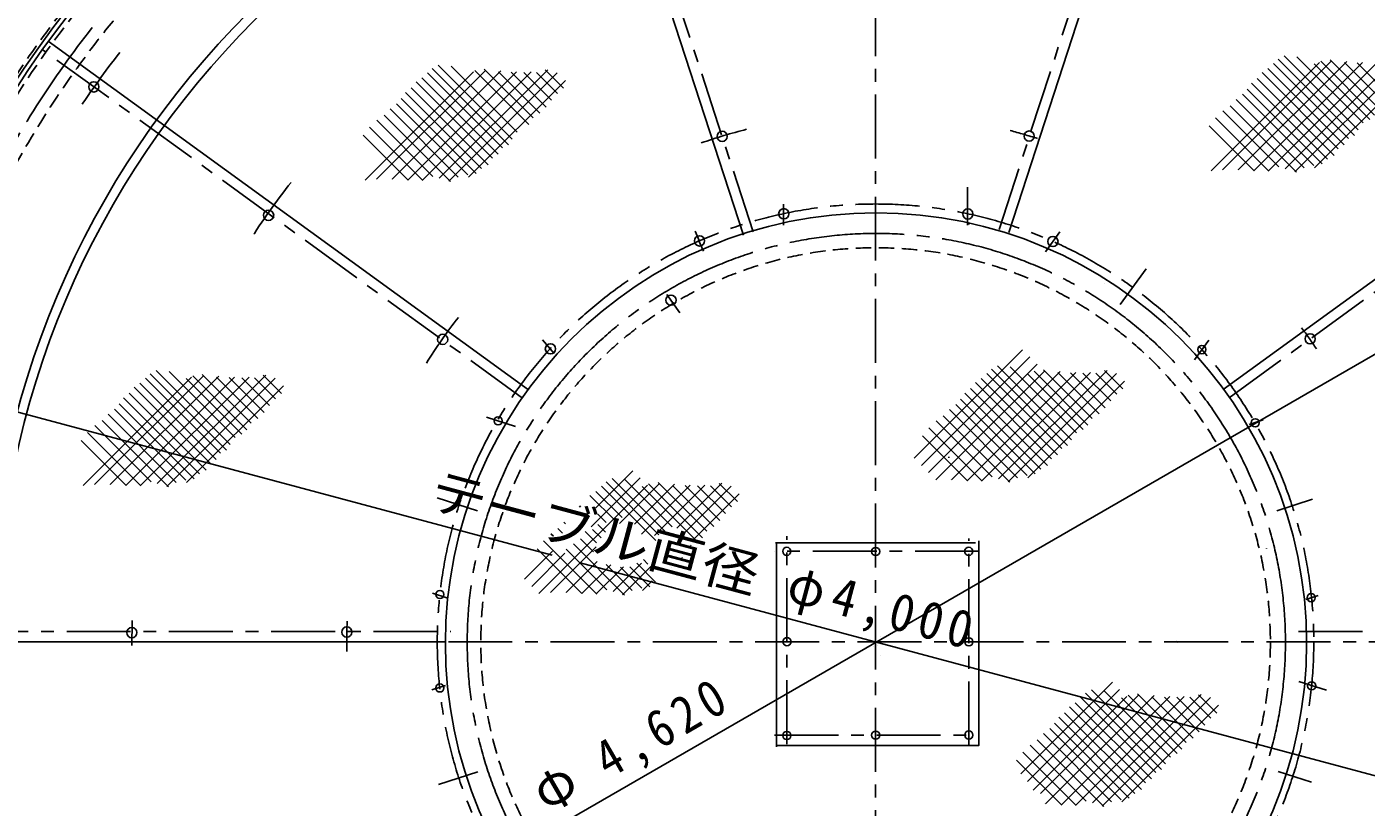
# Model space of a CAD drawing. Units: millimetres, scale not verified. Extents: x -4852 to 4898, y -3473 to 3427.
# Drawn here: x -2842 to -223, y 187 to 1714 of the extents above; entities that cross this region are included whole.
import ezdxf
from ezdxf.enums import TextEntityAlignment as Align

# ---------------------------------------------------------------- set-up
doc = ezdxf.new("R2010")
doc.units = ezdxf.units.MM
doc.header["$LTSCALE"] = 25
for name, pattern in [('CHAIN1', [8, 5, -1, 1, -1]), ('CHAIN2', [12, 9, -1, 1, -1]), ('DASHED1', [1.8, 1.2, -0.6])]:
    doc.linetypes.add(name, pattern=pattern)
doc.layers.add('0-0', color=7, linetype='Continuous')
doc.styles.add('ＭＳ ゴシック', font='')
doc.styles.get('ＭＳ ゴシック').set_extended_font_data('MS Gothic')

msp = doc.modelspace()

# ---------------------------------------------------------------- linework, layer by layer
at = {"layer": '0-0', "linetype": 'CHAIN1'}
for p, q in [((-1182.02, 2781.55), (-1182.02, -3078.77)), ((-1421.48, 1312.71), (-1780.82, 2418.63)), ((-940.61, 1317.53), (-582.87, 2418.54)), ((-1872.7, 987.85), (-2811.59, 1670)), ((-490.58, 988.09), (447.98, 1670)), ((-999.88, 1327.5), (-999.88, 1330.45)), ((-1943.15, 950.49), (-1886.27, 932.01)), ((-451.72, 935.99), (-424.12, 944.96)), ((-441.24, 939.4), (-448.72, 936.97)), ((-1960.33, 766.81), (-2039.34, 792.48)), ((-397.49, 767.41), (-327.44, 790.17)), ((-1355.73, 310.6), (-1355.73, 717.71)), ((-999.88, 308.08), (-999.88, 713.05)), ((-979.88, 688.08), (-1379.88, 688.08)), ((-2048.38, 606.16), (-2020.43, 597.08)), ((-340.47, 593.61), (-316.81, 601.3)), ((-330, 597.02), (-337.47, 594.59)), ((-3163.87, 531.12), (-2012.82, 531.12)), ((-354.97, 531.12), (776.94, 531.12)), ((-3617.47, 511.12), (1271.63, 511.12)), ((-1180.85, 510.07), (-1181.06, 510.48)), ((-593.79, 511.31), (-591.07, 510.42)), ((-2049.54, 416.83), (-2023.07, 425.43)), ((-354.32, 433.5), (-300.22, 415.92)), ((-1379.88, 328.08), (-979.88, 328.08)), ((-1959.95, 256.68), (-2037.03, 231.63)), ((-394.75, 257.37), (-329.75, 236.25))]:
    msp.add_line(p, q, dxfattribs=at)
at = {"layer": '0-0'}
for p, q in [((-1440.51, 1306.53), (-1799.84, 2412.45)), ((-921.58, 1311.35), (-563.84, 2412.35)), ((-1860.95, 1004.03), (-2799.84, 1686.18)), ((-502.33, 1004.27), (436.23, 1686.18)), ((-394.94, 1650.83), (-245.82, 1501.71)), ((-383.19, 1657.55), (-238.26, 1512.62)), ((-358.01, 1655.31), (-228.75, 1526.05)), ((-2180.38, 1413.83), (-1968.25, 1625.96)), ((-2157.88, 1415.87), (-1945.75, 1628)), ((-2127.2, 1415.87), (-1915.07, 1628)), ((-2096.52, 1413.83), (-1884.38, 1625.96)), ((-2067.88, 1413.83), (-1855.75, 1625.96)), ((-2058.16, 1624.06), (-1911.56, 1477.45)), ((-2049.21, 1632.45), (-1900.08, 1483.33)), ((-2037.46, 1639.17), (-1892.53, 1494.24)), ((-2035.15, 1417.92), (-1823.02, 1630.05)), ((-2012.28, 1636.93), (-1883.02, 1507.67)), ((-1965.83, 1628.54), (-1860.36, 1523.06)), ((-1947.37, 1631.33), (-1851.96, 1535.93)), ((-1919.39, 1625.74), (-1838.53, 1544.88)), ((-1894.77, 1625.18), (-1826.5, 1556.91)), ((-1870.15, 1624.62), (-1815.87, 1570.34)), ((-1844.97, 1624.62), (-1803.84, 1583.49)), ((-1828.18, 1629.65), (-1792.37, 1593.84)), ((-526.11, 1432.21), (-313.98, 1644.34)), ((-503.61, 1434.25), (-291.48, 1646.38)), ((-472.93, 1434.25), (-260.8, 1646.38)), ((-442.25, 1432.21), (-230.12, 1644.34)), ((-426.28, 1624.53), (-277.15, 1475.41)), ((-415.09, 1632.37), (-265.96, 1483.24)), ((-413.61, 1432.21), (-201.48, 1644.34)), ((-403.9, 1642.44), (-257.29, 1495.83)), ((-380.89, 1436.3), (-168.75, 1648.43)), ((-362.48, 1430.16), (-150.34, 1642.29)), ((-324.44, 1641.88), (-215.6, 1533.04)), ((-323.61, 1438.34), (-134.4, 1627.55)), ((-311.57, 1646.92), (-206.09, 1541.44)), ((-293.1, 1649.71), (-197.69, 1554.31)), ((-265.12, 1644.12), (-184.27, 1563.26)), ((-240.5, 1643.56), (-172.23, 1575.29)), ((-2080.55, 1606.15), (-1931.42, 1457.03)), ((-2069.35, 1613.99), (-1920.23, 1464.86)), ((-2016.74, 1411.78), (-1804.61, 1623.91)), ((-1977.88, 1419.96), (-1788.67, 1609.17)), ((-446.98, 1603.83), (-298.14, 1454.98)), ((-435.79, 1612.78), (-285.55, 1462.54)), ((-2109.64, 1573.7), (-1963.32, 1427.37)), ((-2101.25, 1585.45), (-1952.4, 1436.6)), ((-2090.06, 1594.4), (-1939.81, 1444.16)), ((-477.2, 1571.93), (-343.74, 1438.48)), ((-464.33, 1582.01), (-325, 1442.67)), ((-455.38, 1592.08), (-309.05, 1445.75)), ((-2131.47, 1553.55), (-1998.01, 1420.1)), ((-2118.6, 1563.63), (-1979.26, 1424.29)), ((-393.26, 1439.88), (-502.94, 1549.55)), ((-488.95, 1559.62), (-358.85, 1429.52)), ((-2047.53, 1421.5), (-2157.21, 1531.17)), ((-2143.22, 1541.24), (-2013.12, 1411.14)), ((-441.95, 1432.6), (-529.52, 1520.17)), ((-412.85, 1431.48), (-517.21, 1535.84)), ((-2096.21, 1414.22), (-2183.79, 1501.79)), ((-2067.12, 1413.1), (-2171.48, 1517.46)), ((-2129.24, 1415.87), (-2129.22, 1415.89)), ((-474.98, 1434.25), (-474.95, 1434.27)), ((-1002.02, 1400.13), (-1002.02, 1325.86)), ((-1362.02, 1366.81), (-1362.02, 1325.86)), ((-1527.3, 1295.92), (-1534.89, 1314.49)), ((-821.69, 1312.81), (-849.78, 1274.14)), ((-1528.14, 1296.77), (-1518.86, 1274.82)), ((-1528.14, 1294.23), (-1528.14, 1295.92)), ((-703.62, 1171.11), (-653.09, 1240.66)), ((-733.48, 1211), (-733.54, 1210.9)), ((-1590.4, 1190.12), (-1564.56, 1154.16)), ((-1833.65, 1101.81), (-1810.87, 1074.81)), ((-530.41, 1101.25), (-558.54, 1062.54)), ((-1106.65, 870.11), (-894.52, 1082.25)), ((-1092.51, 855.97), (-880.38, 1068.1)), ((-1078.37, 841.83), (-866.24, 1053.96)), ((-943.8, 1050.98), (-798.88, 906.06)), ((-918.62, 1048.74), (-789.36, 919.48)), ((-1814.59, 680.2), (-3113.04, 1028.12)), ((-2731.8, 816.45), (-2519.67, 1028.58)), ((-2709.3, 818.5), (-2497.17, 1030.63)), ((-2678.62, 818.5), (-2466.49, 1030.63)), ((-2647.94, 816.45), (-2435.81, 1028.58)), ((-2619.3, 816.45), (-2407.17, 1028.58)), ((-2609.58, 1026.68), (-2462.98, 880.08)), ((-2600.63, 1035.08), (-2451.51, 885.95)), ((-2588.88, 1041.79), (-2443.95, 896.86)), ((-2586.58, 820.54), (-2374.44, 1032.67)), ((-2568.17, 814.41), (-2356.03, 1026.54)), ((-2563.7, 1039.55), (-2434.44, 910.29)), ((-2530.13, 1026.12), (-2421.29, 917.29)), ((-2517.26, 1031.16), (-2411.78, 925.68)), ((-2498.79, 1033.96), (-2403.38, 938.55)), ((-2470.81, 1028.36), (-2389.95, 947.51)), ((-2446.19, 1027.8), (-2377.92, 959.54)), ((-2421.57, 1027.24), (-2367.29, 972.97)), ((-2396.39, 1027.24), (-2355.26, 986.12)), ((-2379.6, 1032.28), (-2343.79, 996.47)), ((-1064.23, 827.69), (-852.09, 1039.82)), ((-1033.54, 827.69), (-821.41, 1039.82)), ((-1002.86, 825.64), (-790.73, 1037.77)), ((-975.7, 1025.8), (-826.57, 876.68)), ((-974.23, 825.64), (-762.09, 1037.77)), ((-964.51, 1035.87), (-817.9, 889.27)), ((-955.56, 1044.27), (-806.43, 895.14)), ((-941.5, 829.73), (-729.37, 1041.87)), ((-923.09, 823.6), (-710.96, 1035.73)), ((-885.05, 1035.32), (-776.21, 926.48)), ((-872.18, 1040.35), (-766.7, 934.87)), ((-853.71, 1043.15), (-758.31, 947.74)), ((-825.74, 1037.55), (-744.88, 956.7)), ((-801.11, 1036.99), (-732.85, 968.73)), ((-776.49, 1036.43), (-722.22, 982.16)), ((-751.31, 1036.43), (-710.18, 995.31)), ((-734.53, 1041.47), (-698.71, 1005.66)), ((-2641.48, 997.03), (-2491.24, 846.78)), ((-2631.97, 1008.78), (-2482.84, 859.65)), ((-2620.78, 1016.61), (-2471.65, 867.49)), ((-2529.3, 822.59), (-2340.09, 1011.8)), ((-1007.6, 997.26), (-858.75, 848.42)), ((-996.4, 1006.22), (-846.16, 855.97)), ((-986.89, 1017.97), (-837.77, 868.84)), ((-884.23, 831.78), (-695.02, 1020.99)), ((-2661.07, 976.32), (-2514.74, 830)), ((-2652.67, 988.07), (-2503.83, 839.23)), ((-1024.94, 975.44), (-885.61, 836.11)), ((-1015.99, 985.51), (-869.66, 839.19)), ((-2694.64, 943.87), (-2564.54, 813.77)), ((-2682.89, 956.18), (-2549.43, 822.72)), ((-2670.02, 966.25), (-2530.69, 826.92)), ((-953.88, 833.31), (-1063.55, 942.99)), ((-1049.56, 953.06), (-919.46, 822.96)), ((-1037.81, 965.37), (-904.35, 831.91)), ((-2618.54, 815.73), (-2722.9, 920.09)), ((-2598.95, 824.12), (-2708.63, 933.8)), ((-973.46, 824.92), (-1077.82, 929.28)), ((-2647.64, 816.85), (-2735.21, 904.42)), ((-1002.56, 826.04), (-1090.13, 913.61)), ((-1038.84, 872.82), (-1038.84, 870.59)), ((-1729.15, 772.83), (-1656.49, 845.49)), ((-2680.67, 818.5), (-2680.64, 818.52)), ((-1840.34, 605.07), (-1628.2, 817.21)), ((-1738.19, 735.51), (-1642.35, 831.35)), ((-1718.12, 815.31), (-1611.56, 708.75)), ((-1709.17, 823.7), (-1605.64, 720.18)), ((-1697.41, 830.41), (-1594.05, 727.05)), ((-1682.53, 742.43), (-1605.7, 819.25)), ((-1672.23, 828.18), (-1579.67, 735.61)), ((-1653.28, 740.99), (-1575.02, 819.25)), ((-1640.08, 721.47), (-1544.34, 817.21)), ((-1638.66, 814.75), (-1529.82, 705.91)), ((-1625.79, 819.78), (-1520.31, 714.3)), ((-1614.38, 718.53), (-1515.7, 817.21)), ((-1607.32, 822.58), (-1511.92, 727.17)), ((-1579.35, 816.98), (-1498.49, 736.13)), ((-1570.99, 733.29), (-1482.98, 821.3)), ((-1557.85, 721.88), (-1464.57, 815.16)), ((-1554.72, 816.43), (-1486.46, 748.16)), ((-1530.1, 815.87), (-1475.83, 761.59)), ((-1504.92, 815.87), (-1463.8, 774.74)), ((-1488.14, 820.9), (-1452.32, 785.09)), ((-1035.59, 827.69), (-1035.57, 827.71)), ((-1740.5, 797.4), (-1690.82, 747.72)), ((-1729.31, 805.23), (-1677.83, 753.76)), ((-1541.53, 707.52), (-1448.63, 800.42)), ((-1769.6, 764.94), (-1764.55, 759.89)), ((-1761.21, 776.7), (-1759, 774.49)), ((-1725.16, 760.79), (-1708.72, 744.36)), ((-1791.42, 744.8), (-1788.41, 741.79)), ((-1724.98, 740.47), (-1709.94, 725.44)), ((-1727.07, 604.35), (-1831.43, 708.71)), ((-1811.95, 717.21), (-1817.16, 722.42)), ((-1803.17, 732.49), (-1794.22, 723.53)), ((-1759.18, 712.56), (-1733.42, 686.79)), ((-1750.07, 726.39), (-1727.95, 704.27)), ((-1735.5, 730.85), (-1718.75, 714.1)), ((-979.88, 704.73), (-979.88, 708.08)), ((-1868.62, 633.36), (-1813.52, 688.46)), ((-1854.48, 619.22), (-1789.39, 684.3)), ((-1756.17, 605.47), (-1843.74, 693.04)), ((-1817.84, 607.12), (-1728.36, 696.6)), ((-1707.49, 612.74), (-1786.98, 692.23)), ((-1772.98, 702.3), (-1673.07, 602.39)), ((-1543.84, 699.78), (-1542.97, 698.92)), ((-1377.61, 704.73), (-986.49, 704.73)), ((-1375.57, 305.64), (-1375.57, 703.1)), ((-1787.15, 607.12), (-1726.63, 667.65)), ((1137.59, -110.83), (-1759.67, 665.49)), ((-1756.47, 605.07), (-1699.84, 661.71)), ((-1727.84, 605.07), (-1675.1, 657.81)), ((-1709.03, 662.41), (-1657.97, 611.34)), ((-1695.11, 609.16), (-1639.89, 664.39)), ((-1680.85, 657.17), (-1639.22, 615.54)), ((-1676.7, 603.03), (-1617.63, 662.09)), ((-1662.29, 657.63), (-1623.27, 618.62)), ((-1649.07, 664.56), (-1612.36, 627.85)), ((-1636.05, 671.68), (-1627.18, 662.81)), ((-1580.31, 656.23), (-1580.19, 656.11)), ((-1561.2, 675.73), (-1560.04, 674.57)), ((-1637.84, 611.21), (-1619.2, 629.84)), ((-1789.2, 607.12), (-1789.18, 607.14)), ((-2021.7, 510.88), (-3182.08, 510.88)), ((-1183.2, 514.63), (-1183.21, 514.65)), ((-1181.72, 511.04), (-1182.08, 510.53)), ((-1181.91, 510.66), (-1181.94, 510.64)), ((-1181.88, 510.77), (-1181.83, 510.71)), ((-1181.88, 510.24), (-1181.88, 510.25)), ((-1181.8, 510.61), (-1181.77, 510.63)), ((-1181.53, 510.88), (-1181.52, 510.85)), ((-1180.89, 513.27), (-1180.89, 513.28)), ((-1177.71, 513.58), (-1177.71, 513.58)), ((-898.3, 252.69), (-719.07, 431.92)), ((-885.2, 237.51), (-704.93, 417.78)), ((-873.68, 220.75), (-690.79, 403.64)), ((-859.79, 214.18), (-668.29, 405.68)), ((-849.74, 193.55), (-637.6, 405.68)), ((-819.05, 191.51), (-606.92, 403.64)), ((-790.42, 191.51), (-578.29, 403.64)), ((-780.7, 401.74), (-634.09, 255.13)), ((-771.75, 410.13), (-622.62, 261.01)), ((-760, 416.85), (-615.07, 271.92)), ((-757.69, 195.6), (-545.56, 407.73)), ((-739.28, 189.46), (-527.15, 401.59)), ((-734.82, 414.61), (-605.56, 285.35)), ((-701.24, 401.18), (-592.41, 292.34)), ((-688.37, 406.22), (-582.89, 300.74)), ((-669.91, 409.01), (-574.5, 313.61)), ((-641.93, 403.42), (-561.07, 322.56)), ((-617.31, 402.86), (-549.04, 334.59)), ((-592.69, 402.3), (-538.41, 348.02)), ((-567.51, 402.3), (-526.38, 361.17)), ((-550.72, 407.33), (-514.91, 371.52)), ((-812.6, 372.08), (-662.35, 221.84)), ((-803.08, 383.83), (-653.96, 234.71)), ((-791.89, 391.67), (-642.77, 242.54)), ((-700.42, 197.64), (-511.21, 386.85)), ((-841.13, 341.31), (-701.8, 201.97)), ((-832.18, 351.38), (-685.85, 205.05)), ((-823.79, 363.13), (-674.94, 214.28)), ((-865.76, 318.92), (-735.66, 188.82)), ((-854, 331.23), (-720.55, 197.78)), ((-789.65, 190.78), (-894.01, 295.14)), ((-770.07, 199.18), (-879.74, 308.85)), ((-818.75, 191.9), (-906.32, 279.47)), ((-851.78, 193.55), (-851.76, 193.57))]:
    msp.add_line(p, q, dxfattribs=at)
at = {"layer": '0-0', "color": 4}
msp.add_line((734.15, 1615.81), (-3102.64, -599.35), dxfattribs=at)
at = {"layer": '0-0', "linetype": 'CHAIN2'}
for p, q in [((-1200.41, 511.12), (-1200.38, 511.11)), ((-1191.63, 509.46), (-1191.65, 509.45)), ((-1185.58, 502.56), (-1185.55, 502.55)), ((-1182.02, 501.93), (-1182.13, 501.96)), ((-1181.35, 516.68), (-1181.41, 516.78)), ((-1179.11, 503.61), (-1179.11, 503.61)), ((-1172.83, 520.31), (-1172.89, 520.28)), ((-1163.64, 511.12), (-1163.74, 510.96)), ((-1172.83, 483.55), (-1172.84, 483.55))]:
    msp.add_line(p, q, dxfattribs=at)
at = {"layer": '0-0'}
msp.add_lwpolyline([(-1375.57, 308.08), (-979.88, 308.08), (-979.88, 704.73)], dxfattribs=at)
for centre, radius in [((-1181.73, 510.5), 2008), ((-1181.19, 510.48), 2000), ((-1179.4, 510.21), 1740), ((-1180.93, 510.21), 1720), ((-2710.76, 1596.45), 10), ((-1481.99, 1499.78), 10), ((-881.76, 1500.37), 10), ((-2369.03, 1345.29), 10), ((-1181.24, 508.08), 842), ((-1361.6, 1348.38), 10), ((-1001.69, 1347.9), 10), ((-1526.39, 1295.21), 10), ((-835.28, 1294.1), 10), ((-1582.13, 1179.34), 10), ((-2028.52, 1102.58), 10), ((-332.3, 1103.7), 10), ((-1817.85, 1084.04), 10), ((-544.1, 1082.59), 8), ((-1920.11, 943.1), 8), ((-439.67, 939.16), 8), ((-1355.71, 687.96), 8), ((-1181.75, 687.54), 8), ((-999.84, 687.94), 8), ((-2034.03, 603.45), 8), ((-330.32, 597.18), 8), ((-2636.35, 528.78), 10), ((-2216.02, 529.97), 10), ((-1355.33, 511.12), 8), ((-999.63, 510.83), 8), ((-2034.17, 420.66), 8), ((-329.39, 424.8), 8), ((-1355.67, 327.61), 8), ((-1181.93, 328.14), 8), ((-999.59, 328.34), 8)]:
    msp.add_circle(centre, radius, dxfattribs=at)
at = {"layer": '0-0', "linetype": 'DASHED1'}
for centre, radius in [((-1181.42, 511.31), 1991), ((-1180.49, 509.73), 1925), ((-1182.01, 509.89), 772)]:
    msp.add_circle(centre, radius, dxfattribs=at)
at = {"layer": '0-0', "linetype": 'CHAIN2'}
for centre, radius in [((-1179.87, 508.54), 1950), ((-1179.87, 508.54), 1950), ((-1180.6, 509.79), 800), ((-1180.6, 509.79), 800)]:
    msp.add_circle(centre, radius, dxfattribs=at)
at = {"layer": '0-0', "linetype": 'CHAIN1'}
msp.add_circle((-1182.11, 510.43), 857, dxfattribs=at)
at = {"layer": '0-0'}
msp.add_arc((-1181.73, 510.5), 2218, 186.53171, 173.4667, dxfattribs=at)
at = {"layer": '0-0', "linetype": 'CHAIN2'}
msp.add_arc((-1180.85, 508.83), 2150, 186.68781, 173.36037, dxfattribs=at)
at = {"layer": '0-0', "linetype": 'DASHED1'}
msp.add_arc((-1180.45, 510.87), 2014, 187.18256, 172.96818, dxfattribs=at)
at = {"layer": '0-0', "linetype": 'CHAIN1'}
for centre, radius, start, end in [((-1181.19, 511.1), 1875, 142.0592, 146.33645), ((-1181.19, 509.92), 1035, 104.14992, 109.28347), ((-1181.19, 509.92), 1035, 72.23489, 75.33083), ((-1181.19, 510.51), 1455, 141.82445, 147.36154), ((-1181.19, 509.92), 1035, 142.10689, 148.15399), ((-1181.19, 509.92), 1035, 33.69473, 36.47373), ((-1179.8, 506.25), 785, 13.7663, 13.776), ((-1181.19, 510.51), 1455, 178.33931, 180.26793), ((-1181.19, 509.92), 1035, 177.70057, 181.00384)]:
    msp.add_arc(centre, radius, start, end, dxfattribs=at)

# ---------------------------------------------------------------- texts
at = {"layer": '0-0', "style": 'ＭＳ ゴシック', "width": 1.1}
msp.add_text('テーブル直径', height=73.31, rotation=345, dxfattribs=at).set_placement((-2065.03, 753.46), align=Align.BOTTOM_LEFT)
at = {"layer": '0-0', "style": 'ＭＳ ゴシック'}
msp.add_text('Φ', height=73.31, rotation=30, dxfattribs=at).set_placement((-1812.02, 152.39), align=Align.BOTTOM_LEFT)
at = {"layer": '0-0', "char_height": 73.31, "attachment_point": 7, "style": 'ＭＳ ゴシック'}
for s, insert, rotation in [('\\T1.23;\\W0.95;φ4,000', (-1365.1, 572.7), 345), ('\\T1.28;\\W0.9;4,620', (-1694.85, 225.44), 30)]:
    msp.add_mtext(s, dxfattribs=dict(at, insert=insert, rotation=rotation))

doc.saveas('drawing.dxf')
